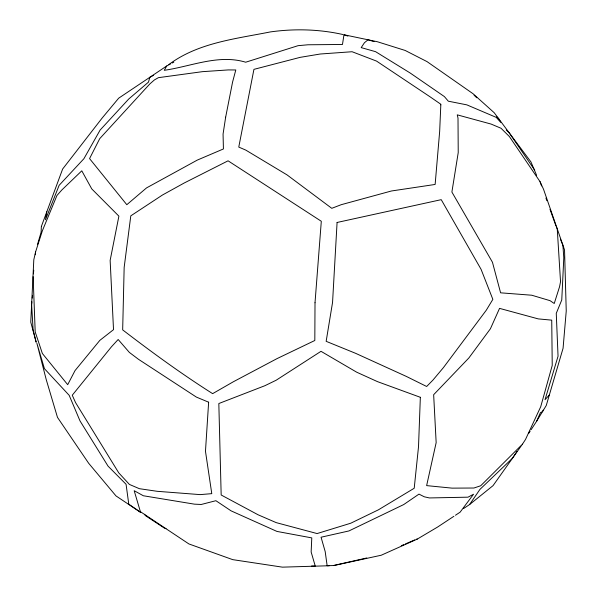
<?xml version="1.0" encoding="UTF-8"?>
<svg xmlns="http://www.w3.org/2000/svg" width="597" height="597" viewBox="0 0 597 597"><rect width="100%" height="100%" fill="white"/><g stroke="black" fill="none" stroke-linecap="round" stroke-linejoin="round"><path stroke-width="0.9" d="M33.126 276.627L35.193 331.895L42.357 353.469L67.692 384.684L75.05 370.565L99.841 340.365L113.52 329.656L110.146 260.382L118.893 216.151L91.766 188.913L81.789 170.817L61.782 190.033L56.946 195.495L42.387 230.718L35.559 252.031L33.805 259.755L30.76 322.141L36.178 342.245L33.111 329.962L31.619 304.552L31.895 301.776M33.395 273.896L33.753 270.247M35.29 254.762L35.559 252.031M32.26 298.067L32.536 295.284M37.551 244.292L41.111 232.196L41.327 226.838M46.805 211.771L45.454 219.778L59.133 185.324L83.901 158.712L100.147 130.019L128.691 99.057L148.481 82.125L149.817 77.304L153.638 75.297M41.342 226.532L62.64 169.018L102.199 117.975L118.684 98.184L166.742 65.961L170.675 63.857M531.143 429.639L536.71 421.116L540.442 412.631L542.524 411.609L543.18 410.154M166.742 65.961L164.265 70.304C191.055 66.468 218.562 53.976 245.695 62.215L298.06 45.678L307.955 44.782L342.477 44.469L343.976 34.745L377.446 41.76L405.154 50.454L427.004 61.603L473.018 93.714L494.219 112.743L530.927 161.899L536.613 175.317M536.71 421.116L546.255 405.497L563.075 348.252L566.24 311.007L564.538 249.927L543.531 189.249L540.009 181.607L509.383 136.549L501.025 128.251L491.085 124.064L457.257 114.848L458.003 118.087L458.227 152.593L451.892 192.047L492.45 262.232L500.599 292.821L531.763 295.224L550.031 300.657L554.24 303.492L559.568 286.709L560.531 281.702L557.247 228.86L556.255 226.561M522.427 444.198L525.509 439.467L540.71 406.729L552.232 365.424L551.732 320.149L538.248 318.895L499.547 308.373L490.413 328.768L468.861 357.976L433.653 394.707L436.161 442.623L426.631 485.615L452.078 488.137L473.921 488.018L480.719 485.757L522.427 444.198L493.047 485.637L469.57 504.555L463.459 508.614M516.98 451.325L512.427 458.295L479.973 489.361L469.57 504.555M528.621 433.512L530.136 431.191M549.352 394.953L545.046 399.692L558.046 356.215L556.262 313.35L561.762 299.978L563.799 257.814L562.889 245.173L560.434 239.21M453.907 516.278L437.601 527.039L417.296 539.076L381.252 555.225L333.484 565.613M455.459 515.248L460.115 512.174L473.518 494.234L468.003 497.174L429.422 497.943L424.31 496.801L418.982 494.115L403.699 504.577L348.932 530.942L321.059 537.218L325.193 551.598L327.141 565.717L333.32 565.546L366.752 557.986M168.839 64.551C198.174 42.7 235.494 38.88 270.299 31.932C294.411 28.544 319.096 29.171 342.879 34.514M172.249 63.013L173.817 62.178M401.281 545.71L403.803 544.628M405.49 543.904L414.743 539.919M416.43 539.195L417.296 539.076M329.298 565.74L282.411 567.15L232.718 559.643L188.906 543.942L140.392 511.674L134.183 490.704L143.332 495.756L194.45 504.159L201.249 504.472L215.89 500.704L231.129 510.875L276.918 531.412L311.783 537.897L311.149 552.009L315.261 566.105L311.582 566.016M374.095 41.618L368.006 39.783L364.431 42.745L361.192 47.618L375.558 51.663L410.243 73.058L444.392 96.587L448.317 101.191L466.839 104.863L496.256 117.385L500.734 122.385L498.711 118.758L496.711 116.848M343.976 34.745L347.872 36.081M166.018 528.681L164.287 528.032L145.556 515.711L144.414 514.278M506.241 129.952L508.957 132.474L534.725 170.145M474.093 95.214L476.757 97.759M540.009 181.607L541.569 185.936M545.934 198.07L546.874 200.667M549.994 209.331L555.919 225.793M315.015 302.746L314.82 340.491L276.933 358.663L233.449 381.707L212.636 393.647C181.592 373.961 151.817 352.245 122.669 329.88L124.161 267.411L130.795 215.853L162.474 195.01L184.242 182.98L228.076 160.817L321.305 221.271L315.015 302.746M420.348 397.303L418.519 446.66L414.214 488.249L378.401 509.831L350.723 523.226L317.089 533.561L276.262 522.644L258.068 514.778L221.174 494.995L218.823 403.535L264.844 385.729L276.157 380.229L320.999 351.32L356.7 372.2L377.453 381.625L420.348 397.303M440.817 104.863L439.668 131.385L435.138 184.451L391.423 190.988L341.23 204.689L331.79 208.323L287.075 174.914L245.815 150.123L238.77 147.071L253.934 69.356L300.172 57.349L320.231 54.014L352.096 51.73L376.558 61.103L430.034 96.789L440.817 104.236L440.817 104.863M337.081 222.472L332.559 302.388L326.156 341.327L355.625 353.327L406.311 376.408L426.661 386.49L432.922 380.11L443.422 367.61L486.279 310.216L492.853 299.366L481.085 269.344L441.235 199.659L337.081 222.472M208.637 402.199L205.472 451.272L211.778 493.652L200.129 494.614L157.168 491.301L139.385 488.689L129.415 484.428L118.766 472.869L75.573 402.617L72.259 395.229L111.445 346.805L118.169 339.492L129.34 352.394L138.504 359.312L196.391 397.095L208.637 402.199M225.659 117.154L223.062 134.086L223.42 148.959L197.249 160.115L146.549 187.898L126.81 204.704L89.565 158.601L99.721 138.653L149.78 83.99L154.466 79.886L158.406 77.67L202.39 71.67L228.233 69.924L235.8 69.968L232.569 82.102L225.659 117.154M140.691 512.42L115.982 495.906L88.669 463.272L57.484 417.378L46.253 379.677L36.887 343.29L44.432 368.662L69.192 395.341L80.02 420.937L108.042 466.115L126.071 484.286L128.78 504.174L140.691 512.42"/></g></svg>
